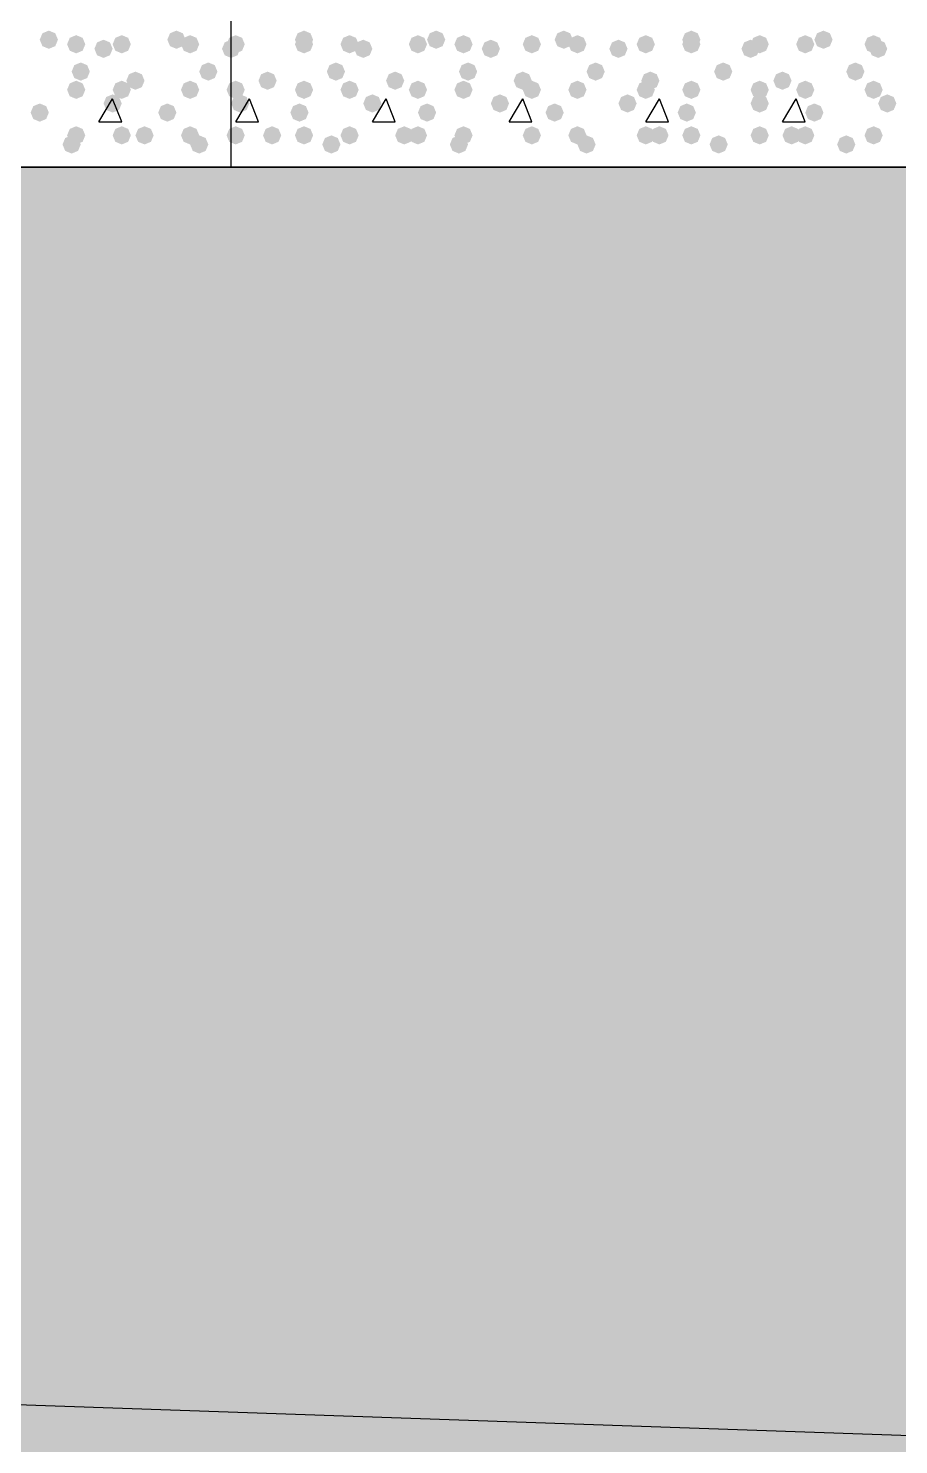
# Model space of a CAD drawing. Header units: millimetres. Extents: x 0 to 420, y 0 to 297.
# Drawn here: x 364.68 to 372.77, y 148.61 to 161.78 of the extents above; entities that cross this region are included whole.
import ezdxf

# ---------------------------------------------------------------- set-up
doc = ezdxf.new("R2010")
doc.units = ezdxf.units.MM
doc.layers.get('0').update_dxf_attribs({"linetype": 'CONTINUOUS'})

msp = doc.modelspace()

# ---------------------------------------------------------------- hatches: boundary and pattern name
at = {"true_color": 0x000007}
for points in [[(364.955667, 161.671), (364.930796, 161.611204), (364.871, 161.586333), (364.811204, 161.611204), (364.786333, 161.671), (364.811204, 161.730796), (364.871, 161.755667), (364.930796, 161.730796)], [(365.209667, 161.628667), (365.184796, 161.568871), (365.125, 161.544), (365.065204, 161.568871), (365.040333, 161.628667), (365.065204, 161.688462), (365.125, 161.713333), (365.184796, 161.688463)], [(365.633, 161.628667), (365.608129, 161.568871), (365.548333, 161.544), (365.488538, 161.568871), (365.463667, 161.628667), (365.488537, 161.688462), (365.548333, 161.713333), (365.608129, 161.688463)], [(366.141, 161.671), (366.116129, 161.611204), (366.056333, 161.586333), (365.996537, 161.611204), (365.971667, 161.671), (365.996537, 161.730796), (366.056333, 161.755667), (366.116129, 161.730796)], [(366.268, 161.628667), (366.243129, 161.568871), (366.183333, 161.544), (366.123538, 161.568871), (366.098667, 161.628667), (366.123537, 161.688462), (366.183333, 161.713333), (366.243129, 161.688463)], [(365.463667, 161.586333), (365.438796, 161.526537), (365.379, 161.501667), (365.319204, 161.526537), (365.294333, 161.586333), (365.319204, 161.646129), (365.379, 161.671), (365.438796, 161.646129)], [(365.252, 161.374667), (365.227129, 161.314871), (365.167333, 161.29), (365.107538, 161.314871), (365.082667, 161.374667), (365.107537, 161.434462), (365.167333, 161.459333), (365.227129, 161.434463)], [(366.437333, 161.374667), (366.412462, 161.314871), (366.352667, 161.29), (366.292871, 161.314871), (366.268, 161.374667), (366.292871, 161.434462), (366.352667, 161.459333), (366.412462, 161.434463)], [(365.209667, 161.205333), (365.184796, 161.145537), (365.125, 161.120667), (365.065204, 161.145537), (365.040333, 161.205333), (365.065204, 161.265129), (365.125, 161.29), (365.184796, 161.265129)], [(365.633, 161.205333), (365.608129, 161.145537), (365.548333, 161.120667), (365.488538, 161.145537), (365.463667, 161.205333), (365.488537, 161.265129), (365.548333, 161.29), (365.608129, 161.265129)], [(365.76, 161.29), (365.735129, 161.230204), (365.675333, 161.205333), (365.615537, 161.230204), (365.590667, 161.29), (365.615537, 161.349796), (365.675333, 161.374667), (365.735129, 161.349796)], [(366.268, 161.205333), (366.243129, 161.145537), (366.183333, 161.120667), (366.123538, 161.145537), (366.098667, 161.205333), (366.123537, 161.265129), (366.183333, 161.29), (366.243129, 161.265129)], [(365.548333, 161.078333), (365.523462, 161.018537), (365.463667, 160.993667), (365.403871, 161.018537), (365.379, 161.078333), (365.403871, 161.138129), (365.463667, 161.163), (365.523462, 161.138129)], [(364.871, 160.993667), (364.846129, 160.933871), (364.786333, 160.909), (364.726537, 160.933871), (364.701667, 160.993667), (364.726537, 161.053462), (364.786333, 161.078333), (364.846129, 161.053463)], [(366.056333, 160.993667), (366.031462, 160.933871), (365.971667, 160.909), (365.911871, 160.933871), (365.887, 160.993667), (365.911871, 161.053462), (365.971667, 161.078333), (366.031462, 161.053463)], [(365.167333, 160.697333), (365.142462, 160.637537), (365.082667, 160.612667), (365.022871, 160.637537), (364.998, 160.697333), (365.022871, 160.757129), (365.082667, 160.782), (365.142462, 160.757129)], [(365.209667, 160.782), (365.184796, 160.722204), (365.125, 160.697333), (365.065204, 160.722204), (365.040333, 160.782), (365.065204, 160.841796), (365.125, 160.866667), (365.184796, 160.841796)], [(365.633, 160.782), (365.608129, 160.722204), (365.548333, 160.697333), (365.488538, 160.722204), (365.463667, 160.782), (365.488537, 160.841796), (365.548333, 160.866667), (365.608129, 160.841796)], [(365.844667, 160.782), (365.819796, 160.722204), (365.76, 160.697333), (365.700204, 160.722204), (365.675333, 160.782), (365.700204, 160.841796), (365.76, 160.866667), (365.819796, 160.841796)], [(366.268, 160.782), (366.243129, 160.722204), (366.183333, 160.697333), (366.123538, 160.722204), (366.098667, 160.782), (366.123537, 160.841796), (366.183333, 160.866667), (366.243129, 160.841796)], [(366.352667, 160.697333), (366.327796, 160.637537), (366.268, 160.612667), (366.208204, 160.637537), (366.183333, 160.697333), (366.208204, 160.757129), (366.268, 160.782), (366.327796, 160.757129)]]:
    msp.add_hatch(color=0, dxfattribs=at).paths.add_polyline_path(points, flags=0)
at = {"true_color": 0x000008}
for points in [[(366.691333, 161.628667), (366.666462, 161.568871), (366.606667, 161.544), (366.546871, 161.568871), (366.522, 161.628667), (366.546871, 161.688462), (366.606667, 161.713333), (366.666462, 161.688463)], [(367.326333, 161.671), (367.301462, 161.611204), (367.241667, 161.586333), (367.181871, 161.611204), (367.157, 161.671), (367.181871, 161.730796), (367.241667, 161.755667), (367.301462, 161.730796)], [(367.326333, 161.628667), (367.301462, 161.568871), (367.241667, 161.544), (367.181871, 161.568871), (367.157, 161.628667), (367.181871, 161.688462), (367.241667, 161.713333), (367.301462, 161.688463)], [(367.749667, 161.628667), (367.724796, 161.568871), (367.665, 161.544), (367.605204, 161.568871), (367.580333, 161.628667), (367.605204, 161.688462), (367.665, 161.713333), (367.724796, 161.688463)], [(368.384667, 161.628667), (368.359796, 161.568871), (368.3, 161.544), (368.240204, 161.568871), (368.215333, 161.628667), (368.240204, 161.688462), (368.3, 161.713333), (368.359796, 161.688463)], [(368.554, 161.671), (368.529129, 161.611204), (368.469333, 161.586333), (368.409537, 161.611204), (368.384667, 161.671), (368.409537, 161.730796), (368.469333, 161.755667), (368.529129, 161.730796)], [(368.808, 161.628667), (368.783129, 161.568871), (368.723333, 161.544), (368.663537, 161.568871), (368.638667, 161.628667), (368.663537, 161.688462), (368.723333, 161.713333), (368.783129, 161.688463)], [(369.443, 161.628667), (369.418129, 161.568871), (369.358333, 161.544), (369.298537, 161.568871), (369.273667, 161.628667), (369.298537, 161.688462), (369.358333, 161.713333), (369.418129, 161.688463)], [(369.739333, 161.671), (369.714462, 161.611204), (369.654667, 161.586333), (369.594871, 161.611204), (369.57, 161.671), (369.594871, 161.730796), (369.654667, 161.755667), (369.714462, 161.730796)], [(369.866333, 161.628667), (369.841462, 161.568871), (369.781667, 161.544), (369.721871, 161.568871), (369.697, 161.628667), (369.721871, 161.688462), (369.781667, 161.713333), (369.841462, 161.688463)], [(370.501333, 161.628667), (370.476462, 161.568871), (370.416667, 161.544), (370.356871, 161.568871), (370.332, 161.628667), (370.356871, 161.688462), (370.416667, 161.713333), (370.476462, 161.688463)], [(370.924667, 161.671), (370.899796, 161.611204), (370.84, 161.586333), (370.780204, 161.611204), (370.755333, 161.671), (370.780204, 161.730796), (370.84, 161.755667), (370.899796, 161.730796)], [(370.924667, 161.628667), (370.899796, 161.568871), (370.84, 161.544), (370.780204, 161.568871), (370.755333, 161.628667), (370.780204, 161.688462), (370.84, 161.713333), (370.899796, 161.688463)], [(371.559667, 161.628667), (371.534796, 161.568871), (371.475, 161.544), (371.415204, 161.568871), (371.390333, 161.628667), (371.415204, 161.688462), (371.475, 161.713333), (371.534796, 161.688463)], [(371.983, 161.628667), (371.958129, 161.568871), (371.898333, 161.544), (371.838538, 161.568871), (371.813667, 161.628667), (371.838537, 161.688462), (371.898333, 161.713333), (371.958129, 161.688463)], [(372.152333, 161.671), (372.127462, 161.611204), (372.067667, 161.586333), (372.007871, 161.611204), (371.983, 161.671), (372.007871, 161.730796), (372.067667, 161.755667), (372.127462, 161.730796)], [(372.618, 161.628667), (372.593129, 161.568871), (372.533333, 161.544), (372.473538, 161.568871), (372.448667, 161.628667), (372.473537, 161.688462), (372.533333, 161.713333), (372.593129, 161.688463)], [(366.649, 161.586333), (366.624129, 161.526537), (366.564333, 161.501667), (366.504537, 161.526537), (366.479667, 161.586333), (366.504537, 161.646129), (366.564333, 161.671), (366.624129, 161.646129)], [(367.876667, 161.586333), (367.851796, 161.526537), (367.792, 161.501667), (367.732204, 161.526537), (367.707333, 161.586333), (367.732204, 161.646129), (367.792, 161.671), (367.851796, 161.646129)], [(369.062, 161.586333), (369.037129, 161.526537), (368.977333, 161.501667), (368.917537, 161.526537), (368.892667, 161.586333), (368.917537, 161.646129), (368.977333, 161.671), (369.037129, 161.646129)], [(370.247333, 161.586333), (370.222462, 161.526537), (370.162667, 161.501667), (370.102871, 161.526537), (370.078, 161.586333), (370.102871, 161.646129), (370.162667, 161.671), (370.222462, 161.646129)], [(371.475, 161.586333), (371.450129, 161.526537), (371.390333, 161.501667), (371.330537, 161.526537), (371.305667, 161.586333), (371.330537, 161.646129), (371.390333, 161.671), (371.450129, 161.646129)], [(372.660333, 161.586333), (372.635463, 161.526537), (372.575667, 161.501667), (372.515871, 161.526537), (372.491, 161.586333), (372.515871, 161.646129), (372.575667, 161.671), (372.635462, 161.646129)], [(367.622667, 161.374667), (367.597796, 161.314871), (367.538, 161.29), (367.478204, 161.314871), (367.453333, 161.374667), (367.478204, 161.434462), (367.538, 161.459333), (367.597796, 161.434463)], [(368.850333, 161.374667), (368.825462, 161.314871), (368.765667, 161.29), (368.705871, 161.314871), (368.681, 161.374667), (368.705871, 161.434462), (368.765667, 161.459333), (368.825462, 161.434463)], [(370.035667, 161.374667), (370.010796, 161.314871), (369.951, 161.29), (369.891204, 161.314871), (369.866333, 161.374667), (369.891204, 161.434462), (369.951, 161.459333), (370.010796, 161.434463)], [(371.221, 161.374667), (371.196129, 161.314871), (371.136333, 161.29), (371.076537, 161.314871), (371.051667, 161.374667), (371.076537, 161.434462), (371.136333, 161.459333), (371.196129, 161.434463)], [(372.448667, 161.374667), (372.423796, 161.314871), (372.364, 161.29), (372.304204, 161.314871), (372.279333, 161.374667), (372.304204, 161.434462), (372.364, 161.459333), (372.423796, 161.434463)], [(366.691333, 161.205333), (366.666462, 161.145537), (366.606667, 161.120667), (366.546871, 161.145537), (366.522, 161.205333), (366.546871, 161.265129), (366.606667, 161.29), (366.666462, 161.265129)], [(366.987667, 161.29), (366.962796, 161.230204), (366.903, 161.205333), (366.843204, 161.230204), (366.818333, 161.29), (366.843204, 161.349796), (366.903, 161.374667), (366.962796, 161.349796)], [(367.326333, 161.205333), (367.301462, 161.145537), (367.241667, 161.120667), (367.181871, 161.145537), (367.157, 161.205333), (367.181871, 161.265129), (367.241667, 161.29), (367.301462, 161.265129)], [(367.749667, 161.205333), (367.724796, 161.145537), (367.665, 161.120667), (367.605204, 161.145537), (367.580333, 161.205333), (367.605204, 161.265129), (367.665, 161.29), (367.724796, 161.265129)], [(368.173, 161.29), (368.148129, 161.230204), (368.088333, 161.205333), (368.028537, 161.230204), (368.003667, 161.29), (368.028537, 161.349796), (368.088333, 161.374667), (368.148129, 161.349796)], [(368.384667, 161.205333), (368.359796, 161.145537), (368.3, 161.120667), (368.240204, 161.145537), (368.215333, 161.205333), (368.240204, 161.265129), (368.3, 161.29), (368.359796, 161.265129)], [(368.808, 161.205333), (368.783129, 161.145537), (368.723333, 161.120667), (368.663537, 161.145537), (368.638667, 161.205333), (368.663537, 161.265129), (368.723333, 161.29), (368.783129, 161.265129)], [(369.358333, 161.29), (369.333463, 161.230204), (369.273667, 161.205333), (369.213871, 161.230204), (369.189, 161.29), (369.213871, 161.349796), (369.273667, 161.374667), (369.333462, 161.349796)], [(369.443, 161.205333), (369.418129, 161.145537), (369.358333, 161.120667), (369.298537, 161.145537), (369.273667, 161.205333), (369.298537, 161.265129), (369.358333, 161.29), (369.418129, 161.265129)], [(369.866333, 161.205333), (369.841462, 161.145537), (369.781667, 161.120667), (369.721871, 161.145537), (369.697, 161.205333), (369.721871, 161.265129), (369.781667, 161.29), (369.841462, 161.265129)], [(370.501333, 161.205333), (370.476462, 161.145537), (370.416667, 161.120667), (370.356871, 161.145537), (370.332, 161.205333), (370.356871, 161.265129), (370.416667, 161.29), (370.476462, 161.265129)], [(370.543667, 161.29), (370.518796, 161.230204), (370.459, 161.205333), (370.399204, 161.230204), (370.374333, 161.29), (370.399204, 161.349796), (370.459, 161.374667), (370.518796, 161.349796)], [(370.924667, 161.205333), (370.899796, 161.145537), (370.84, 161.120667), (370.780204, 161.145537), (370.755333, 161.205333), (370.780204, 161.265129), (370.84, 161.29), (370.899796, 161.265129)], [(371.559667, 161.205333), (371.534796, 161.145537), (371.475, 161.120667), (371.415204, 161.145537), (371.390333, 161.205333), (371.415204, 161.265129), (371.475, 161.29), (371.534796, 161.265129)], [(371.771333, 161.29), (371.746463, 161.230204), (371.686667, 161.205333), (371.626871, 161.230204), (371.602, 161.29), (371.626871, 161.349796), (371.686667, 161.374667), (371.746462, 161.349796)], [(371.983, 161.205333), (371.958129, 161.145537), (371.898333, 161.120667), (371.838538, 161.145537), (371.813667, 161.205333), (371.838537, 161.265129), (371.898333, 161.29), (371.958129, 161.265129)], [(372.618, 161.205333), (372.593129, 161.145537), (372.533333, 161.120667), (372.473538, 161.145537), (372.448667, 161.205333), (372.473537, 161.265129), (372.533333, 161.29), (372.593129, 161.265129)], [(366.733667, 161.078333), (366.708796, 161.018537), (366.649, 160.993667), (366.589204, 161.018537), (366.564333, 161.078333), (366.589204, 161.138129), (366.649, 161.163), (366.708796, 161.138129)], [(367.961333, 161.078333), (367.936462, 161.018537), (367.876667, 160.993667), (367.816871, 161.018537), (367.792, 161.078333), (367.816871, 161.138129), (367.876667, 161.163), (367.936462, 161.138129)], [(369.146667, 161.078333), (369.121796, 161.018537), (369.062, 160.993667), (369.002204, 161.018537), (368.977333, 161.078333), (369.002204, 161.138129), (369.062, 161.163), (369.121796, 161.138129)], [(370.332, 161.078333), (370.307129, 161.018537), (370.247333, 160.993667), (370.187538, 161.018537), (370.162667, 161.078333), (370.187537, 161.138129), (370.247333, 161.163), (370.307129, 161.138129)], [(371.559667, 161.078333), (371.534796, 161.018537), (371.475, 160.993667), (371.415204, 161.018537), (371.390333, 161.078333), (371.415204, 161.138129), (371.475, 161.163), (371.534796, 161.138129)], [(372.745, 161.078333), (372.720129, 161.018537), (372.660333, 160.993667), (372.600537, 161.018537), (372.575667, 161.078333), (372.600537, 161.138129), (372.660333, 161.163), (372.720129, 161.138129)], [(367.284, 160.993667), (367.259129, 160.933871), (367.199333, 160.909), (367.139537, 160.933871), (367.114667, 160.993667), (367.139537, 161.053462), (367.199333, 161.078333), (367.259129, 161.053463)], [(368.469333, 160.993667), (368.444462, 160.933871), (368.384667, 160.909), (368.324871, 160.933871), (368.3, 160.993667), (368.324871, 161.053462), (368.384667, 161.078333), (368.444462, 161.053463)], [(369.654667, 160.993667), (369.629796, 160.933871), (369.57, 160.909), (369.510204, 160.933871), (369.485333, 160.993667), (369.510204, 161.053462), (369.57, 161.078333), (369.629796, 161.053463)], [(370.882333, 160.993667), (370.857462, 160.933871), (370.797667, 160.909), (370.737871, 160.933871), (370.713, 160.993667), (370.737871, 161.053462), (370.797667, 161.078333), (370.857462, 161.053463)], [(372.067667, 160.993667), (372.042796, 160.933871), (371.983, 160.909), (371.923204, 160.933871), (371.898333, 160.993667), (371.923204, 161.053462), (371.983, 161.078333), (372.042796, 161.053463)], [(366.691333, 160.782), (366.666462, 160.722204), (366.606667, 160.697333), (366.546871, 160.722204), (366.522, 160.782), (366.546871, 160.841796), (366.606667, 160.866667), (366.666462, 160.841796)], [(367.03, 160.782), (367.005129, 160.722204), (366.945333, 160.697333), (366.885538, 160.722204), (366.860667, 160.782), (366.885537, 160.841796), (366.945333, 160.866667), (367.005129, 160.841796)], [(367.326333, 160.782), (367.301462, 160.722204), (367.241667, 160.697333), (367.181871, 160.722204), (367.157, 160.782), (367.181871, 160.841796), (367.241667, 160.866667), (367.301462, 160.841796)], [(367.580333, 160.697333), (367.555462, 160.637537), (367.495667, 160.612667), (367.435871, 160.637537), (367.411, 160.697333), (367.435871, 160.757129), (367.495667, 160.782), (367.555462, 160.757129)], [(367.749667, 160.782), (367.724796, 160.722204), (367.665, 160.697333), (367.605204, 160.722204), (367.580333, 160.782), (367.605204, 160.841796), (367.665, 160.866667), (367.724796, 160.841796)], [(368.257667, 160.782), (368.232796, 160.722204), (368.173, 160.697333), (368.113204, 160.722204), (368.088333, 160.782), (368.113204, 160.841796), (368.173, 160.866667), (368.232796, 160.841796)], [(368.384667, 160.782), (368.359796, 160.722204), (368.3, 160.697333), (368.240204, 160.722204), (368.215333, 160.782), (368.240204, 160.841796), (368.3, 160.866667), (368.359796, 160.841796)], [(368.765667, 160.697333), (368.740796, 160.637537), (368.681, 160.612667), (368.621204, 160.637537), (368.596333, 160.697333), (368.621204, 160.757129), (368.681, 160.782), (368.740796, 160.757129)], [(368.808, 160.782), (368.783129, 160.722204), (368.723333, 160.697333), (368.663537, 160.722204), (368.638667, 160.782), (368.663537, 160.841796), (368.723333, 160.866667), (368.783129, 160.841796)], [(369.443, 160.782), (369.418129, 160.722204), (369.358333, 160.697333), (369.298537, 160.722204), (369.273667, 160.782), (369.298537, 160.841796), (369.358333, 160.866667), (369.418129, 160.841796)], [(369.443, 160.782), (369.418129, 160.722204), (369.358333, 160.697333), (369.298537, 160.722204), (369.273667, 160.782), (369.298537, 160.841796), (369.358333, 160.866667), (369.418129, 160.841796)], [(369.866333, 160.782), (369.841462, 160.722204), (369.781667, 160.697333), (369.721871, 160.722204), (369.697, 160.782), (369.721871, 160.841796), (369.781667, 160.866667), (369.841462, 160.841796)], [(369.951, 160.697333), (369.926129, 160.637537), (369.866333, 160.612667), (369.806537, 160.637537), (369.781667, 160.697333), (369.806537, 160.757129), (369.866333, 160.782), (369.926129, 160.757129)], [(370.501333, 160.782), (370.476462, 160.722204), (370.416667, 160.697333), (370.356871, 160.722204), (370.332, 160.782), (370.356871, 160.841796), (370.416667, 160.866667), (370.476462, 160.841796)], [(370.628333, 160.782), (370.603462, 160.722204), (370.543667, 160.697333), (370.483871, 160.722204), (370.459, 160.782), (370.483871, 160.841796), (370.543667, 160.866667), (370.603462, 160.841796)], [(370.924667, 160.782), (370.899796, 160.722204), (370.84, 160.697333), (370.780204, 160.722204), (370.755333, 160.782), (370.780204, 160.841796), (370.84, 160.866667), (370.899796, 160.841796)], [(371.178667, 160.697333), (371.153796, 160.637537), (371.094, 160.612667), (371.034204, 160.637537), (371.009333, 160.697333), (371.034204, 160.757129), (371.094, 160.782), (371.153796, 160.757129)], [(371.559667, 160.782), (371.534796, 160.722204), (371.475, 160.697333), (371.415204, 160.722204), (371.390333, 160.782), (371.415204, 160.841796), (371.475, 160.866667), (371.534796, 160.841796)], [(371.856, 160.782), (371.831129, 160.722204), (371.771333, 160.697333), (371.711537, 160.722204), (371.686667, 160.782), (371.711537, 160.841796), (371.771333, 160.866667), (371.831129, 160.841796)], [(371.983, 160.782), (371.958129, 160.722204), (371.898333, 160.697333), (371.838538, 160.722204), (371.813667, 160.782), (371.838537, 160.841796), (371.898333, 160.866667), (371.958129, 160.841796)], [(372.364, 160.697333), (372.339129, 160.637537), (372.279333, 160.612667), (372.219538, 160.637537), (372.194667, 160.697333), (372.219537, 160.757129), (372.279333, 160.782), (372.339129, 160.757129)], [(372.618, 160.782), (372.593129, 160.722204), (372.533333, 160.697333), (372.473538, 160.722204), (372.448667, 160.782), (372.473537, 160.841796), (372.533333, 160.866667), (372.593129, 160.841796)]]:
    msp.add_hatch(color=0, dxfattribs=at).paths.add_polyline_path(points, flags=0)
h = msp.add_hatch(color=0, dxfattribs=at)
h.paths.add_polyline_path([(379.603, 160.485667), (33.528, 160.485667), (379.603, 148.463)], flags=0)
h.paths.add_polyline_path([(33.528, 160.485667), (379.603, 148.463), (33.528, 148.463)], flags=0)

# ---------------------------------------------------------------- linework, layer by layer
at = {"color": 0, "true_color": 0x000007}
for points in [[(32.469667, 183.811333), (32.469667, 160.485667), (380.661333, 160.485667), (380.661333, 183.811333), (218.228333, 183.811333), (218.228333, 204.978), (194.902667, 204.978), (194.902667, 183.811333)], [(32.469667, 183.811333), (32.469667, 160.485667), (380.661333, 160.485667), (380.661333, 183.811333), (218.228333, 183.811333), (218.228333, 204.978), (194.902667, 204.978), (194.902667, 183.811333)], [(364.447667, 162.602333), (364.447667, 160.485667), (366.564333, 160.485667), (366.564333, 162.602333)]]:
    msp.add_lwpolyline(points, close=True, dxfattribs=at)
for points in [[(365.336667, 160.909), (365.463667, 161.120667)], [(365.548333, 160.909), (365.463667, 161.120667)], [(365.336667, 160.909), (365.548333, 160.909)], [(366.564333, 160.485667), (378.544667, 160.485667)]]:
    msp.add_lwpolyline(points, dxfattribs=at)
at = {"color": 0, "true_color": 0x000008}
for points in [[(366.606667, 160.909), (366.733667, 161.120667)], [(366.818333, 160.909), (366.733667, 161.120667)], [(367.876667, 160.909), (368.003667, 161.120667)], [(368.088333, 160.909), (368.003667, 161.120667)], [(369.146667, 160.909), (369.273667, 161.120667)], [(369.358333, 160.909), (369.273667, 161.120667)], [(370.416667, 160.909), (370.543667, 161.120667)], [(370.628333, 160.909), (370.543667, 161.120667)], [(371.686667, 160.909), (371.813667, 161.120667)], [(371.898333, 160.909), (371.813667, 161.120667)], [(366.606667, 160.909), (366.818333, 160.909)], [(367.876667, 160.909), (368.088333, 160.909)], [(369.146667, 160.909), (369.358333, 160.909)], [(370.416667, 160.909), (370.628333, 160.909)], [(371.686667, 160.909), (371.898333, 160.909)]]:
    msp.add_lwpolyline(points, dxfattribs=at)
for points in [[(379.603, 160.485667), (33.528, 160.485667), (379.603, 148.463)], [(33.528, 160.485667), (379.603, 148.463), (33.528, 148.463)]]:
    msp.add_lwpolyline(points, close=True, dxfattribs=at)

doc.saveas('drawing.dxf')
